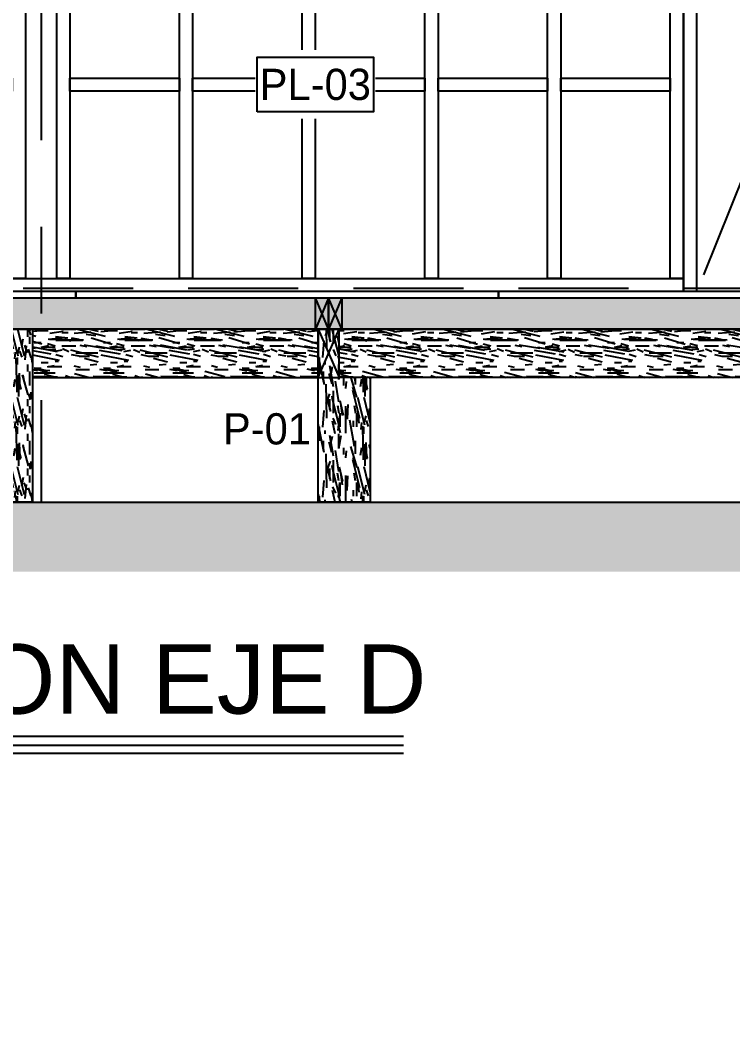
# Model space of a CAD drawing. Header units: millimetres. Extents: x 19438 to 19711, y 4351 to 4752.
# Drawn here: x 19478.492 to 19480.548, y 4515.826 to 4518.756 of the extents above; entities that cross this region are included whole.
import ezdxf
from ezdxf.enums import TextEntityAlignment as Align

# ---------------------------------------------------------------- set-up
doc = ezdxf.new("R2010")
doc.units = ezdxf.units.MM
doc.set_wipeout_variables(frame=1)
doc.linetypes.add('CENTER', pattern=[2, 1.25, -0.25, 0.25, -0.25])
doc.linetypes.add('HIDDEN2', pattern=[4.762499999999999, 3.175, -1.5875])
for name, color, linetype in [('cotas', 1, 'Continuous'), ('cotas @ 500', 1, 'Continuous'), ('EJES', 2, 'CENTER'), ('NIVELES', 2, 'Continuous'), ('PANELES PARED', 2, 'Continuous'), ('PILOTES', 2, 'Continuous'), ('PROYECCION PANEL', 6, 'Continuous'), ('TEXTO', 2, 'Continuous'), ('TEXTO @ 0.5', 2, 'Continuous'), ('TEXTOS TITULOS @ 0.5', 3, 'Continuous'), ('VIGAS DE PISO', 2, 'Continuous')]:
    doc.layers.add(name, color=color, linetype=linetype)
doc.styles.add('century gothic', font='GOTHIC.TTF')
doc.styles.add('COTAS SMC', font='GOTHIC.TTF')
doc.styles.add('NOTAS', font='GOTHIC.TTF')
doc.styles.add('SMCtitulos', font='sanss___.ttf')
doc.dimstyles.new('ANOTATIVE 100 SMCONSTRUCCIONES', dxfattribs={"dimscale": 0, "dimtxt": 0.18, "dimasz": 0.15, "dimexe": 0.18, "dimexo": 0.09, "dimgap": 0.1, "dimtad": 1, "dimzin": 0, "dimdsep": 46, "dimtxsty": 'century gothic', "dimblk1": 'FLECHA1', "dimblk2": 'FLECHA1', "dimsah": 1, "dimcen": 0.18, "dimdle": 0.075, "dimclrd": 1, "dimclre": 1, "dimclrt": 2, "dimaunit": 1, "dimadec": 0, "dimazin": 0, "dimtfac": 0.7499999999999999, "dimtix": 1, "dimtmove": 2, "dimatfit": 3, "dimfxl": 0.09, "dimtvp": 1.5, "dimtfill": 1, "dimtolj": 1, "dimtzin": 0, "dimarcsym": 0})
doc.dimstyles.new('PIES SMCONSTRUCCIONES', dxfattribs={"dimscale": 0, "dimtxt": 0.18, "dimasz": 0.2, "dimexe": 0.18, "dimexo": 0, "dimgap": 0.1, "dimtad": 1, "dimdec": 0, "dimlfac": 39.3700787, "dimzin": 0, "dimdsep": 46, "dimlunit": 4, "dimtxsty": 'COTAS SMC', "dimblk1": 'FLECHA1', "dimblk2": 'FLECHA1', "dimsah": 1, "dimcen": 0.2, "dimdle": 0.075, "dimclrd": 1, "dimclre": 1, "dimclrt": 2, "dimaunit": 1, "dimadec": 0, "dimazin": 0, "dimtfac": 0.75, "dimtdec": 0, "dimtix": 1, "dimtmove": 2, "dimatfit": 3, "dimfxl": 0.09, "dimtvp": 1.5, "dimtfill": 1, "dimtolj": 1, "dimtzin": 0, "dimarcsym": 0})
pattern_1 = [(0, (10.6266600137098, 0.156), (0, 0.2), [0.04000000000000001, -0.16]), (8.9726, (10.6286600137098, 0.048), (1.200000005876015, 0.1999995251177433), [0.0384708, -3.8086058]), (5.710499999999999, (10.6266600137098, 0.06), (1.800000034755268, 0.1999971014400811), [0.0401996, -1.9697752]), (344.5779, (10.6266600137098, 0.12), (2.199999903889306, -0.599997467763363), [0.06016640000000001, -5.9564754]), (353.6599, (10.6306600137098, 0.186), (0.2000000632075727, 4.085989627061748e-07), [0.0362216, -1.7748552]), (345.0686, (10.6366600137098, 0.072), (0.7999999983166444, -0.1999996738791564), [0.0310484, -3.0737864]), (348.6901, (10.5666600137098, 0.188), (0.2000000583016778, 7.413252083865452e-08), [0.0815844, -0.9382194]), (5.710499999999999, (10.6286600137098, 0.03), (1.800000034755268, 0.1999971014400811), [0.0200998, -1.989875]), (0, (10.6266600137098, 0.114), (0, 0.2), [0.02, -0.18]), (0, (10.5866600137098, 0.138), (0, 0.2), [0.06, -0.14]), (11.3099, (10.6266600137098, 0.168), (0.7999999543300329, 0.1999994872092054), [0.020396, -0.9994078000000001]), (2.726300000000001, (10.6066600137098, 0.094), (4.000000058994694, 0.1999992035454403), [0.0420476, -4.162711600000001]), (352.4054, (10.6166600137098, 0.08800000000000001), (1.599999971597214, -0.1999987367102976), [0.0302654, -2.9962834]), (0, (10.6066600137098, 0.012), (0, 0.2), [0.04000000000000001, -0.16]), (358.8309, (10.5866600137098, 0.002), (0.2000000366479377, 1.536034513610618e-07), [0.09802040000000001, -9.70402]), (0, (10.5866600137098, 0.152), (0, 0.2), [0.02, -0.18]), (0, (10.6066600137098, 0.168), (0, 0.2), [0.02, -0.18]), (0, (10.5166600137098, 0.186), (0, 0.2), [0.03, -0.17]), (350.5377, (10.5706600137098, 0.196), (0.2000000154436844, 7.752063945765109e-08), [0.0608276, -1.1557248]), (0, (10.5066600137098, 0.196), (0, 0.2), [0.04000000000000001, -0.16]), (0, (10.4846600137098, 0.016), (0, 0.2), [0.022, -0.178]), (0, (10.5866600137098, 0.026), (0, 0.2), [0.02, -0.18]), (0, (10.4846600137098, 0.032), (0, 0.2), [0.042, -0.158]), (5.4403, (10.5866600137098, 0.044), (1.999999940230268, 0.1999989567139906), [0.04218999999999999, -4.176814399999999]), (0, (10.5886600137098, 0.06), (0, 0.2), [0.03800000000000001, -0.162]), (0, (10.4846600137098, 0.064), (0, 0.2), [0.022, -0.178]), (358.8309, (10.5086600137098, 0.096), (0.2000000366479377, 1.536034513610618e-07), [0.09802040000000001, -9.70402]), (0, (10.5266600137098, 0.114), (0, 0.2), [0.02, -0.18]), (0, (10.5066600137098, 0.12), (0, 0.2), [0.02, -0.18]), (0, (10.5866600137098, 0.12), (0, 0.2), [0.04000000000000001, -0.16]), (0, (10.5466600137098, 0.124), (0, 0.2), [0.02, -0.18]), (0, (10.5066600137098, 0.148), (0, 0.2), [0.04000000000000001, -0.16]), (19.6538, (10.5606600137098, 0.064), (2.200000050424423, 0.7999989149399482), [0.0297322, -2.9434812]), (11.3099, (10.5266600137098, 0.12), (0.7999999543300329, 0.1999994872092054), [0.020396, -0.9994078000000001]), (11.3099, (10.6066600137098, 0.11), (0.7999999543300329, 0.1999994872092054), [0.020396, -0.9994078000000001]), (5.710499999999999, (10.5466600137098, 0.186), (1.800000034755268, 0.1999971014400811), [0.0200998, -1.989875]), (349.6952, (10.4846600137098, 0.2), (1.19999999539557, -0.1999989393302705), [0.0223606, -2.213707]), (348.6901, (10.5066600137098, 0.016), (0.2000000583016778, 7.413252083865452e-08), [0.020396, -0.9994078000000001]), (90, (10.5266600137098, 0.012), (-0.2, 1.224646799147353e-17), [0, -0.2]), (346.6076, (10.4846600137098, 0.124), (3.400000044993809, -0.7999939065965311), [0.04317399999999998, -4.274230799999999]), (11.3099, (10.6066600137098, 0.152), (0.7999999543300329, 0.1999994872092054), [0.020396, -0.9994078000000001]), (10.3048, (10.6066600137098, 0.026), (0.9999999576061548, 0.1999992088681574), [0.0223606, -2.213707]), (348.6901, (10.5466600137098, 0.114), (0.2000000583016778, 7.413252083865452e-08), [0.020396, -0.9994078000000001]), (348.6901, (10.5666600137098, 0.124), (0.2000000583016778, 7.413252083865452e-08), [0.020396, -0.9994078000000001]), (341.5651, (10.4846600137098, 0.104), (0.1999999582471591, 2.336696655391713e-07), [0.02529820000000001, -0.6071572000000001]), (345.9638, (10.5066600137098, 0.172), (0.1999999211458298, 2.48745877401424e-07), [0.0824622, -0.7421588000000001]), (343.3008, (10.5466600137098, 0.186), (1.399999991533441, -0.3999987464096421), [0.06264180000000001, -2.025419]), (0, (10.5466600137098, 0.196), (0, 0.2), [0.024, -0.176]), (345.9638, (10.5266600137098, 0.032), (0.1999999211458298, 2.48745877401424e-07), [0.0824622, -0.7421588000000001]), (345.9638, (10.5066600137098, 0.04600000000000001), (0.1999999211458298, 2.48745877401424e-07), [0.0824622, -0.7421588000000001]), (345.9638, (10.5066600137098, 0.064), (0.1999999211458298, 2.48745877401424e-07), [0.0824622, -0.7421588000000001]), (349.6952, (10.4846600137098, 0.152), (1.19999999539557, -0.1999989393302705), [0.0223606, -2.213707]), (345.9638, (10.5466600137098, 0.148), (0.1999999211458298, 2.48745877401424e-07), [0.041231, -0.78339]), (349.6952, (10.4846600137098, 0.08800000000000001), (1.19999999539557, -0.1999989393302705), [0.0223606, -2.213707]), (357.6141, (10.5886600137098, 0.074), (0.1999999891848493, 2.452822411999623e-07), [0.04804159999999999, -4.756122999999999]), (349.6952, (10.5666600137098, 0.11), (1.19999999539557, -0.1999989393302705), [0.0223606, -2.213707]), (12.5288, (10.5886600137098, 0.106), (0.8000000956949306, 0.1999998607468065), [0.018439, -1.8254698]), (349.5626, (10.4846600137098, 0.07800000000000001), (2.199999936494009, -0.3999970687046518), [0.07727880000000001, -7.650591]), (351.8699, (10.5606600137098, 0.064), (0.1999998921841651, -4.835099234323792e-08), [0.0282842, -1.3859292]), (4.7636, (10.5066600137098, 0.084), (2.199999989954753, 0.1999982899233011), [0.04816639999999999, -2.360152399999999]), (0, (10.5546600137098, 0.08800000000000001), (0, 0.2), [0.062, -0.138]), (344.7449, (10.4846600137098, 0.178), (0.7999999424282382, -0.1999996642887572), [0.0228036, -2.257547199999999]), (350.5377, (10.5266600137098, 0.012), (0.2000000154436844, 7.752063945765109e-08), [0.0608276, -1.1557248]), (340.0169, (10.4846600137098, 0.05400000000000001), (0.599999976080897, -0.199999864879762), [0.0234094, -2.3175304]), (0, (10.6466600137098, 0.172), (0, 0.2), [0.01, -0.19]), (0, (10.6466600137098, 0.084), (0, 0.2), [0.02, -0.18]), (11.3099, (10.6466600137098, 0.012), (0.7999999543300329, 0.1999994872092054), [0.020396, -0.9994078000000001]), (0, (10.6486600137098, 0.032), (0, 0.2), [0.036, -0.164]), (343.3008, (10.6466600137098, 0.138), (1.399999991533441, -0.3999987464096421), [0.0208806, -2.0671802]), (348.0207, (10.6486600137098, 0.096), (3.79999992225112, -0.8002195416063549), [0.0368014, -6.7101288]), (90, (10.6466600137098, 0.012), (-0.2, 1.224646799147353e-17), [0, -0.2]), (0, (10.6666600137098, 0.016), (0, 0.2), [0.018, -0.182]), (0, (10.6666600137098, 0.05400000000000001), (0, 0.2), [0.018, -0.182]), (0, (10.6666600137098, 0.064), (0, 0.2), [0.018, -0.182]), (336.0376, (10.6666600137098, 0.132), (1.40000000548613, -0.5999973303432905), [0.0196978, -1.9500724]), (348.5163, (10.6666600137098, 0.156), (0.9999999967737594, -0.2000310941213914), [0.0183676, -13.043105]), (341.5651, (10.6666600137098, 0.084), (0.1999999582471591, 2.336696655391713e-07), [0.0189736, -0.6134816000000001]), (347.4712, (10.6666600137098, 0.182), (1.000000064081819, -0.1999999206089786), [0.01843899999999999, -1.8254698])]

# ---------------------------------------------------------------- blocks, each defined once
blk = doc.blocks.new('FLECHA1')
at = {"color": 4}
blk.add_line((-0.2461764230280465, -0.2480808452037593), (0.2480808452037602, 0.25), dxfattribs=at)
at = {"color": 1}
blk.add_line((-1, 0), (0.4961616904075186, 0), dxfattribs=at)
blk = doc.blocks.new('*D405')
at = {"layer": 'cotas', "color": 1, "lineweight": -2, "transparency": 16777216}
for p, q in [((19614.32603827352, 4625.844823780141), (19614.32603827352, 4700.844823780141)), ((19570.98360808013, 4550.844823780141), (19524.32603827352, 4550.844823780141)), ((19614.32603827352, 4548.429823780133), (19614.32603827352, 4550.844823780141)), ((19570.53385970888, 4548.429823780133), (19524.32603827352, 4548.429823780133)), ((19614.32603827352, 4473.429823780133), (19614.32603827352, 4398.429823780133))]:
    blk.add_line(p, q, dxfattribs=at)
at = {"layer": 'Defpoints', "color": 0, "transparency": 16777216}
for p in [(19614.32603827352, 4550.844823780141), (19615.98360808013, 4550.844823780141), (19615.53385970888, 4548.429823780133)]:
    blk.add_point(p, dxfattribs=at)
at = {"layer": 'cotas', "color": 1, "lineweight": -2, "transparency": 16777216, "xscale": 75, "yscale": 75, "zscale": 75}
for p, rotation in [((19614.32603827352, 4550.844823780141), 270), ((19614.32603827352, 4548.429823780133), 90)]:
    blk.add_blockref('FLECHA1', p, dxfattribs=dict(at, rotation=rotation))
at = {"layer": 'cotas', "color": 2, "transparency": 16777216, "insert": (19517.33759503763, 4549.637323780141), "char_height": 90, "attachment_point": 5, "rotation": 90, "style": 'century gothic', "bg_fill": 3, "box_fill_scale": 1.1, "bg_fill_color": 256, "bg_fill_true_color": 13158600, "bg_fill_transparency": 0}
blk.add_mtext('\\A1;2.42', dxfattribs=at)
blk = doc.blocks.new('*D460')
at = {"layer": 'cotas', "color": 1, "lineweight": -2, "transparency": 16777216}
for p, q in [((19620.01280604143, 4651.753346359425), (19620.01280604143, 4751.753346359425)), ((19620.41684630451, 4551.753346359425), (19530.01280604143, 4551.753346359425)), ((19620.01280604143, 4550.533346359425), (19620.01280604143, 4551.753346359425)), ((19620.41684630451, 4550.533346359425), (19530.01280604143, 4550.533346359425)), ((19620.01280604143, 4450.533346359425), (19620.01280604143, 4350.533346359425))]:
    blk.add_line(p, q, dxfattribs=at)
at = {"layer": 'Defpoints', "color": 0, "transparency": 16777216}
for p in [(19620.01280604143, 4551.753346359425), (19620.41684630451, 4551.753346359425), (19620.41684630451, 4550.533346359425)]:
    blk.add_point(p, dxfattribs=at)
at = {"layer": 'cotas', "color": 1, "lineweight": -2, "transparency": 16777216, "xscale": 100, "yscale": 100, "zscale": 100}
for p, rotation in [((19620.01280604143, 4551.753346359425), 270), ((19620.01280604143, 4550.533346359425), 90)]:
    blk.add_blockref('FLECHA1', p, dxfattribs=dict(at, rotation=rotation))
at = {"layer": 'cotas', "color": 2, "transparency": 16777216, "insert": (19523.88092296869, 4551.143346359429), "char_height": 90, "attachment_point": 5, "rotation": 90, "style": 'COTAS SMC', "bg_fill": 3, "box_fill_scale": 1.1, "bg_fill_color": 256, "bg_fill_true_color": 13158600, "bg_fill_transparency": 0}
blk.add_mtext("\\A1;4'", dxfattribs=at)
blk = doc.blocks.new('P01')
h = blk.add_hatch()
h.set_pattern_fill('MADERA_03', color=250, scale=0.2, angle=90, pattern_type=2)
h.set_pattern_definition([(90, (-0.156, 0.142), (-0.2, 1.224646799147353e-17), [0.04000000000000001, -0.16]), (98.9726, (-0.04799999999999999, 0.144), (-0.1999995251177432, 1.200000005876015), [0.0384708, -3.8086058]), (95.7105, (-0.05999999999999999, 0.142), (-0.199997101440081, 1.800000034755268), [0.0401996, -1.9697752]), (74.5779, (-0.12, 0.142), (0.5999974677633632, 2.199999903889306), [0.06016640000000001, -5.9564754]), (83.6599, (-0.186, 0.146), (-4.085989626939283e-07, 0.2000000632075727), [0.0362216, -1.7748552]), (75.06859999999999, (-0.07199999999999998, 0.152), (0.1999996738791565, 0.7999999983166444), [0.0310484, -3.0737864]), (78.6901, (-0.188, 0.08200000000000002), (-7.413252082640805e-08, 0.2000000583016778), [0.0815844, -0.9382194]), (95.7105, (-0.02999999999999999, 0.144), (-0.199997101440081, 1.800000034755268), [0.0200998, -1.989875]), (90, (-0.114, 0.142), (-0.2, 1.224646799147353e-17), [0.02, -0.18]), (90, (-0.138, 0.102), (-0.2, 1.224646799147353e-17), [0.06, -0.14]), (101.3099, (-0.168, 0.142), (-0.1999994872092053, 0.7999999543300329), [0.020396, -0.9994078000000001]), (92.72629999999998, (-0.09399999999999999, 0.122), (-0.19999920354544, 4.000000058994694), [0.0420476, -4.162711600000001]), (82.4054, (-0.088, 0.132), (0.1999987367102977, 1.599999971597214), [0.0302654, -2.9962834]), (90, (-0.01199999999999999, 0.122), (-0.2, 1.224646799147353e-17), [0.04000000000000001, -0.16]), (88.8309, (-0.001999999999999994, 0.102), (-1.536034513488153e-07, 0.2000000366479377), [0.09802040000000001, -9.70402]), (90, (-0.152, 0.102), (-0.2, 1.224646799147353e-17), [0.02, -0.18]), (90, (-0.168, 0.122), (-0.2, 1.224646799147353e-17), [0.02, -0.18]), (90, (-0.186, 0.03200000000000001), (-0.2, 1.224646799147353e-17), [0.03, -0.17]), (80.5377, (-0.196, 0.08600000000000002), (-7.752063944540462e-08, 0.2000000154436844), [0.06082760000000001, -1.1557248]), (90, (-0.196, 0.02200000000000001), (-0.2, 1.224646799147353e-17), [0.04000000000000001, -0.16]), (90, (-0.016, 9.797174393178825e-19), (-0.2, 1.224646799147353e-17), [0.022, -0.178]), (90, (-0.026, 0.102), (-0.2, 1.224646799147353e-17), [0.02, -0.18]), (90, (-0.032, 1.959434878635765e-18), (-0.2, 1.224646799147353e-17), [0.042, -0.158]), (95.44029999999997, (-0.044, 0.102), (-0.1999989567139905, 1.999999940230268), [0.04219000000000001, -4.1768144]), (90, (-0.05999999999999999, 0.104), (-0.2, 1.224646799147353e-17), [0.03800000000000001, -0.162]), (90, (-0.064, 3.91886975727153e-18), (-0.2, 1.224646799147353e-17), [0.022, -0.178]), (88.8309, (-0.096, 0.02400000000000001), (-1.536034513488153e-07, 0.2000000366479377), [0.09802040000000001, -9.70402]), (90, (-0.114, 0.04200000000000001), (-0.2, 1.224646799147353e-17), [0.02, -0.18]), (90, (-0.12, 0.02200000000000001), (-0.2, 1.224646799147353e-17), [0.02, -0.18]), (90, (-0.12, 0.102), (-0.2, 1.224646799147353e-17), [0.04000000000000001, -0.16]), (90, (-0.124, 0.06200000000000001), (-0.2, 1.224646799147353e-17), [0.02, -0.18]), (90, (-0.148, 0.02200000000000001), (-0.2, 1.224646799147353e-17), [0.04000000000000001, -0.16]), (109.6538, (-0.064, 0.07600000000000001), (-0.7999989149399481, 2.200000050424423), [0.0297322, -2.9434812]), (101.3099, (-0.12, 0.04200000000000001), (-0.1999994872092053, 0.7999999543300329), [0.020396, -0.9994078000000001]), (101.3099, (-0.11, 0.122), (-0.1999994872092053, 0.7999999543300329), [0.020396, -0.9994078000000001]), (95.7105, (-0.186, 0.06200000000000001), (-0.199997101440081, 1.800000034755268), [0.0200998, -1.989875]), (79.6952, (-0.2, 1.224646799147353e-17), (0.1999989393302706, 1.19999999539557), [0.0223606, -2.213707]), (78.6901, (-0.016, 0.022), (-7.413252082640805e-08, 0.2000000583016778), [0.020396, -0.9994078000000001]), (180, (-0.012, 0.042), (-2.449293598294707e-17, -0.2), [0, -0.2]), (76.60759999999999, (-0.124, 7.59281015471359e-18), (0.7999939065965314, 3.400000044993809), [0.043174, -4.274230800000001]), (101.3099, (-0.152, 0.122), (-0.1999994872092053, 0.7999999543300329), [0.020396, -0.9994078000000001]), (100.3048, (-0.026, 0.122), (-0.1999992088681573, 0.9999999576061548), [0.0223606, -2.213707]), (78.6901, (-0.114, 0.06200000000000001), (-7.413252082640805e-08, 0.2000000583016778), [0.020396, -0.9994078000000001]), (78.6901, (-0.124, 0.08200000000000002), (-7.413252082640805e-08, 0.2000000583016778), [0.020396, -0.9994078000000001]), (71.5651, (-0.104, 6.368163355566237e-18), (-2.336696655269248e-07, 0.1999999582471591), [0.0252982, -0.6071572]), (75.96379999999999, (-0.172, 0.02200000000000001), (-2.487458773891775e-07, 0.1999999211458298), [0.0824622, -0.7421588000000001]), (73.3008, (-0.186, 0.06200000000000001), (0.3999987464096422, 1.399999991533441), [0.06264180000000001, -2.025419]), (90, (-0.196, 0.06200000000000001), (-0.2, 1.224646799147353e-17), [0.024, -0.176]), (75.96379999999999, (-0.032, 0.042), (-2.487458773891775e-07, 0.1999999211458298), [0.0824622, -0.7421588000000001]), (75.96379999999999, (-0.04600000000000001, 0.02200000000000001), (-2.487458773891775e-07, 0.1999999211458298), [0.0824622, -0.7421588000000001]), (75.96379999999999, (-0.064, 0.02200000000000001), (-2.487458773891775e-07, 0.1999999211458298), [0.0824622, -0.7421588000000001]), (79.6952, (-0.152, 9.307315673519885e-18), (0.1999989393302706, 1.19999999539557), [0.0223606, -2.213707]), (75.96379999999999, (-0.148, 0.06200000000000001), (-2.487458773891775e-07, 0.1999999211458298), [0.041231, -0.78339]), (79.6952, (-0.08800000000000001, 5.388445916248355e-18), (0.1999989393302706, 1.19999999539557), [0.0223606, -2.213707]), (87.6141, (-0.074, 0.104), (-2.452822411877158e-07, 0.1999999891848493), [0.0480416, -4.756123]), (79.6952, (-0.11, 0.082), (0.1999989393302706, 1.19999999539557), [0.0223606, -2.213707]), (102.5288, (-0.106, 0.104), (-0.1999998607468065, 0.8000000956949306), [0.018439, -1.8254698]), (79.5626, (-0.07800000000000001, 4.776122516674678e-18), (0.3999970687046519, 2.199999936494009), [0.07727880000000001, -7.650591]), (81.86989999999999, (-0.064, 0.07600000000000001), (4.835099235548439e-08, 0.1999998921841651), [0.0282842, -1.3859292]), (94.76359999999998, (-0.084, 0.02200000000000001), (-0.1999982899233009, 2.199999989954753), [0.04816640000000001, -2.3601524]), (90, (-0.08800000000000001, 0.06999999999999999), (-0.2, 1.224646799147353e-17), [0.062, -0.138]), (74.7449, (-0.178, 1.089935651241144e-17), (0.1999996642887572, 0.7999999424282382), [0.0228036, -2.2575472]), (80.5377, (-0.012, 0.042), (-7.752063944540462e-08, 0.2000000154436844), [0.06082760000000001, -1.1557248]), (70.0169, (-0.05400000000000001, 3.306546357697854e-18), (0.199999864879762, 0.599999976080897), [0.0234094, -2.3175304]), (90, (-0.172, 0.162), (-0.2, 1.224646799147353e-17), [0.01, -0.19]), (90, (-0.08399999999999999, 0.162), (-0.2, 1.224646799147353e-17), [0.02, -0.18]), (101.3099, (-0.01199999999999999, 0.162), (-0.1999994872092053, 0.7999999543300329), [0.020396, -0.9994078000000001]), (90, (-0.03199999999999999, 0.164), (-0.2, 1.224646799147353e-17), [0.036, -0.164]), (73.3008, (-0.138, 0.162), (0.3999987464096422, 1.399999991533441), [0.0208806, -2.0671802]), (78.0207, (-0.09599999999999999, 0.164), (0.8002195416063551, 3.79999992225112), [0.0368014, -6.7101288]), (180, (-0.01199999999999999, 0.162), (-2.449293598294707e-17, -0.2), [0, -0.2]), (90, (-0.01599999999999999, 0.182), (-0.2, 1.224646799147353e-17), [0.018, -0.182]), (90, (-0.05399999999999999, 0.182), (-0.2, 1.224646799147353e-17), [0.018, -0.182]), (90, (-0.06399999999999999, 0.182), (-0.2, 1.224646799147353e-17), [0.018, -0.182]), (66.03760000000001, (-0.132, 0.182), (0.5999973303432906, 1.40000000548613), [0.0196978, -1.9500724]), (78.5163, (-0.156, 0.182), (0.2000310941213914, 0.9999999967737594), [0.0183676, -13.043105]), (71.5651, (-0.08399999999999999, 0.182), (-2.336696655269248e-07, 0.1999999582471591), [0.0189736, -0.6134816]), (77.47120000000001, (-0.182, 0.182), (0.1999999206089787, 1.000000064081819), [0.018439, -1.8254698])])
h.paths.add_polyline_path([(19444.00301116678, 4504.126282387035), (19444.15301116678, 4504.126282387035), (19444.15301116678, 4504.626282387035), (19444.00301116678, 4504.626282387035)])
blk.add_lwpolyline([(19444.00301116678, 4504.126282387035), (19444.15301116678, 4504.126282387035), (19444.15301116678, 4504.626282387035), (19444.00301116678, 4504.626282387035)], close=True)
blk = doc.blocks.new('*U13')
at = {"color": 2}
blk.add_line((5.143050385925108e-05, 0.05199075231136163), (4.761135562786087, 0.05199075231136163), dxfattribs=at)
at = {"color": 250}
blk.add_line((5.143050385925108e-05, -8.048482264655377e-06), (4.761135562786087, -8.048482264655377e-06), dxfattribs=at)
at = {"color": 7}
blk.add_line((5.143050385925108e-05, -0.0469397829081899), (4.761135562786087, -0.0469397829081899), dxfattribs=at)
at = {"color": 0, "linetype": 'ByBlock', "lineweight": -2, "style": 'NOTAS'}
for tag, p in [('1TITLE', (0.02698764862498138, 1.014167316457588)), ('2TITLE', (-0.04307518448852932, 0.1812085645030166))]:
    blk.add_attdef(tag, p, '', height=0.2999999999997272, dxfattribs=at)
blk.add_attdef('SCALE', text='', height=0.1799999999998363, dxfattribs=at).set_placement((-0.04307518448852932, -0.1475108890086503), align=Align.TOP_LEFT)
blk = doc.blocks.new('PP17')
at = {"layer": 'PANELES PARED', "color": 8, "linetype": 'HIDDEN2', "ltscale": 0.1}
for p, q in [((19433.32076663518, 4512.879250369203), (19432.47076663518, 4513.093250369207)), ((19433.32076663518, 4513.093250369207), (19432.47076663518, 4512.879250369205)), ((19432.47076663518, 4512.841250369204), (19433.32076663518, 4510.731250369206)), ((19432.47076663518, 4510.731250369206), (19433.32076663518, 4512.841250369202))]:
    blk.add_line(p, q, dxfattribs=at)
at = {"layer": 'PANELES PARED'}
for points in [[(19432.43276663518, 4513.13125036921), (19432.43276663518, 4513.093250369209), (19433.35876663518, 4513.093250369207), (19433.35876663518, 4513.131250369208)], [(19432.47076663518, 4513.093250369207), (19432.43276663518, 4513.093250369207), (19432.43276663517, 4510.731250369206), (19432.47076663518, 4510.731250369206)], [(19433.35876663518, 4513.093250369207), (19433.32076663518, 4513.093250369207), (19433.32076663518, 4510.731250369206), (19433.35876663518, 4510.731250369206)], [(19432.47076663518, 4512.879250369205), (19432.47076663518, 4512.841250369204), (19433.32076663518, 4512.841250369202), (19433.32076663518, 4512.879250369203)]]:
    blk.add_lwpolyline(points, close=True, dxfattribs=at)
blk = doc.blocks.new('PP3')
at = {"layer": 'PANELES PARED'}
for points in [[(19433.35876663518, 4513.131250369208), (19433.35876663518, 4513.093250369207), (19436.24276663511, 4513.093250369207), (19436.24276663511, 4513.131250369208)], [(19433.39676663518, 4513.093250369207), (19433.35876663518, 4513.093250369207), (19433.35876663518, 4510.769250369207), (19433.39676663518, 4510.769250369207)], [(19433.7509001561, 4513.093250369207), (19433.7129001561, 4513.093250369207), (19433.7129001561, 4510.769250369207), (19433.7509001561, 4510.769250369207)], [(19434.10512015611, 4513.093250369207), (19434.06712015611, 4513.093250369207), (19434.06712015611, 4510.769250369207), (19434.10512015611, 4510.769250369207)], [(19434.45934015611, 4513.093250369207), (19434.42134015611, 4513.093250369207), (19434.42134015611, 4510.769250369207), (19434.45934015611, 4510.769250369207)], [(19434.8135601561, 4513.093250369207), (19434.7755601561, 4513.093250369207), (19434.7755601561, 4510.769250369207), (19434.8135601561, 4510.769250369207)], [(19435.1677801561, 4513.093250369207), (19435.1297801561, 4513.093250369207), (19435.1297801561, 4510.769250369207), (19435.1677801561, 4510.769250369207)], [(19435.1677801561, 4513.093250369207), (19435.2577801561, 4513.093250369207), (19435.2577801561, 4510.769250369207), (19435.1677801561, 4510.769250369207)], [(19435.2957801561, 4513.093250369207), (19435.2577801561, 4513.093250369207), (19435.2577801561, 4510.769250369207), (19435.2957801561, 4510.769250369207)], [(19435.61143330178, 4513.093250369207), (19435.57343330178, 4513.093250369207), (19435.57343330178, 4510.769250369207), (19435.61143330178, 4510.769250369207)], [(19435.92709996844, 4513.093250369207), (19435.88909996844, 4513.093250369207), (19435.88909996844, 4510.769250369207), (19435.92709996844, 4510.769250369207)], [(19436.24276663511, 4513.093250369207), (19436.20476663511, 4513.093250369207), (19436.20476663511, 4510.769250369207), (19436.24276663511, 4510.769250369207)], [(19433.39668015611, 4512.528550369206), (19433.39668015611, 4512.490550369205), (19433.7129001561, 4512.490550369205), (19433.7129001561, 4512.528550369206)], [(19433.75090015611, 4512.528550369206), (19433.75090015611, 4512.490550369205), (19434.06712015611, 4512.490550369205), (19434.06712015611, 4512.528550369206)], [(19434.10512015611, 4512.528550369206), (19434.10512015611, 4512.490550369205), (19434.42134015611, 4512.490550369205), (19434.42134015611, 4512.528550369206)], [(19434.4593401561, 4512.528550369206), (19434.4593401561, 4512.490550369205), (19434.7755601561, 4512.490550369205), (19434.7755601561, 4512.528550369206)], [(19434.8135601561, 4512.528550369206), (19434.8135601561, 4512.490550369205), (19435.1297801561, 4512.490550369205), (19435.1297801561, 4512.528550369206)], [(19435.29576663511, 4512.528550369206), (19435.29576663511, 4512.490550369205), (19435.57343330178, 4512.490550369205), (19435.57343330178, 4512.528550369206)], [(19435.61143330178, 4512.528550369206), (19435.61143330178, 4512.490550369205), (19435.88909996844, 4512.490550369205), (19435.88909996844, 4512.528550369206)], [(19435.92709996844, 4512.528550369206), (19435.92709996844, 4512.490550369205), (19436.20476663511, 4512.490550369205), (19436.20476663511, 4512.528550369206)], [(19433.39668015611, 4511.925850369206), (19433.39668015611, 4511.887850369206), (19433.7129001561, 4511.887850369206), (19433.7129001561, 4511.925850369206)], [(19433.75090015611, 4511.925850369206), (19433.75090015611, 4511.887850369206), (19434.06712015611, 4511.887850369206), (19434.06712015611, 4511.925850369206)], [(19434.10512015611, 4511.925850369206), (19434.10512015611, 4511.887850369206), (19434.42134015611, 4511.887850369206), (19434.42134015611, 4511.925850369206)], [(19434.4593401561, 4511.925850369206), (19434.4593401561, 4511.887850369206), (19434.7755601561, 4511.887850369206), (19434.7755601561, 4511.925850369206)], [(19434.8135601561, 4511.925850369206), (19434.8135601561, 4511.887850369206), (19435.1297801561, 4511.887850369206), (19435.1297801561, 4511.925850369206)], [(19435.29576663511, 4511.925850369206), (19435.29576663511, 4511.887850369206), (19435.57343330178, 4511.887850369206), (19435.57343330178, 4511.925850369206)], [(19435.61143330178, 4511.925850369206), (19435.61143330178, 4511.887850369206), (19435.88909996844, 4511.887850369206), (19435.88909996844, 4511.925850369206)], [(19435.92709996844, 4511.925850369206), (19435.92709996844, 4511.887850369206), (19436.20476663511, 4511.887850369206), (19436.20476663511, 4511.925850369206)], [(19433.39668015611, 4511.347550369207), (19433.39668015611, 4511.309550369207), (19433.7129001561, 4511.309550369207), (19433.7129001561, 4511.347550369207)], [(19433.75090015611, 4511.347550369207), (19433.75090015611, 4511.309550369207), (19434.06712015611, 4511.309550369207), (19434.06712015611, 4511.347550369207)], [(19434.10512015611, 4511.347550369207), (19434.10512015611, 4511.309550369207), (19434.42134015611, 4511.309550369207), (19434.42134015611, 4511.347550369207)], [(19434.4593401561, 4511.347550369207), (19434.4593401561, 4511.309550369207), (19434.7755601561, 4511.309550369207), (19434.7755601561, 4511.347550369207)], [(19434.8135601561, 4511.347550369207), (19434.8135601561, 4511.309550369207), (19435.1297801561, 4511.309550369207), (19435.1297801561, 4511.347550369207)], [(19435.29576663511, 4511.347550369207), (19435.29576663511, 4511.309550369207), (19435.57343330178, 4511.309550369207), (19435.57343330178, 4511.347550369207)], [(19435.61143330178, 4511.347550369207), (19435.61143330178, 4511.309550369207), (19435.88909996844, 4511.309550369207), (19435.88909996844, 4511.347550369207)], [(19435.92709996844, 4511.347550369207), (19435.92709996844, 4511.309550369207), (19436.20476663511, 4511.309550369207), (19436.20476663511, 4511.347550369207)], [(19433.35876663518, 4510.769250369207), (19433.35876663518, 4510.731250369206), (19436.24276663511, 4510.731250369206), (19436.24276663511, 4510.769250369207)]]:
    blk.add_lwpolyline(points, close=True, dxfattribs=at)
blk = doc.blocks.new('*U570')
at = {"layer": 'cotas @ 500'}
dim = blk.add_linear_dim(base=(19614.32603827352, 4550.844823780141), p1=(19615.53385970888, 4548.429823780133), p2=(19615.98360808013, 4550.844823780141), angle=90, dimstyle='ANOTATIVE 100 SMCONSTRUCCIONES', override={"dimscale": 500, "dimtix": 1, "dimtofl": 1, "dimtmove": 1, "dimatfit": 1}, dxfattribs=at)
dim.commit()
dim.dimension.update_dxf_attribs({"geometry": '*D405', "text_midpoint": (19517.33759503763, 4549.637323780141)})
blk = doc.blocks.new('*U572')
at = {"layer": 'cotas @ 500'}
dim = blk.add_linear_dim(base=(19620.01280604143, 4551.753346359425), p1=(19620.41684630451, 4550.533346359425), p2=(19620.41684630451, 4551.753346359425), angle=90, dimstyle='PIES SMCONSTRUCCIONES', override={"dimscale": 500, "dimtix": 1, "dimtofl": 1, "dimtmove": 2, "dimatfit": 3}, dxfattribs=at)
dim.commit()
dim.dimension.update_dxf_attribs({"geometry": '*D460', "text_midpoint": (19523.88092296869, 4551.143346359429)})

msp = doc.modelspace()

# ---------------------------------------------------------------- block references
at = {"layer": 'cotas'}
msp.add_blockref('*U570', (0, 0), dxfattribs=at)

# ---------------------------------------------------------------- next in the draw order: block references
msp.add_blockref('*U572', (0, 0), dxfattribs=at)

# ---------------------------------------------------------------- next in the draw order: hatches: boundary and pattern name
h = msp.add_hatch()
h.set_pattern_fill('MADERA_03', color=250, scale=0.2, pattern_type=2)
h.set_pattern_definition(pattern_1)
h.paths.add_polyline_path([(19477.43196093232, 4517.954989295685), (19479.38196093232, 4517.954989295685), (19479.38196093232, 4517.864989295687), (19477.43196093232, 4517.864989295687)])
h = msp.add_hatch()
h.set_pattern_fill('EARTH', color=8, scale=0.01, angle=45)
h.set_pattern_definition([(45, (33.39894976553842, 13.23870690865078), (6.938893903907228e-18, 0.08980256121069152), [0.0635, -0.0635]), (45, (33.38211178531142, 13.25554488887779), (6.938893903907228e-18, 0.08980256121069152), [0.0635, -0.0635]), (45, (33.36527380508441, 13.27238286910479), (6.938893903907228e-18, 0.08980256121069152), [0.0635, -0.0635]), (135, (33.36527380508441, 13.28360818925613), (-0.08980256121069152, 6.938893903907228e-18), [0.0635, -0.0635]), (135, (33.38211178531142, 13.30044616948313), (-0.08980256121069152, 6.938893903907228e-18), [0.0635, -0.0635]), (135, (33.39894976553842, 13.31728414971014), (-0.08980256121069152, 6.938893903907228e-18), [0.0635, -0.0635])])
h.paths.add_polyline_path([(19484.11536094129, 4517.164989295687), (19484.11536094129, 4517.364989295686), (19477.17696093232, 4517.364989295686), (19477.17696093232, 4517.164989295687)])

# ---------------------------------------------------------------- next in the draw order: linework, layer by layer
at = {"color": 5}
msp.add_line((19477.17696093232, 4517.364989295686), (19484.11536094129, 4517.364989295686), dxfattribs=at)
at = {"color": 1}
for points in [[(19477.43196093232, 4517.972989295685), (19477.43196093232, 4517.954989295685), (19478.65196093232, 4517.954989295685), (19478.65196093232, 4517.972989295685)], [(19478.65196093232, 4517.972989295685), (19478.65196093232, 4517.954989295685), (19479.87196093232, 4517.954989295685), (19479.87196093232, 4517.972989295685)], [(19479.87196093232, 4517.972989295685), (19479.87196093232, 4517.954989295685), (19481.09196093231, 4517.954989295685), (19481.09196093231, 4517.972989295685)]]:
    msp.add_lwpolyline(points, close=True, dxfattribs=at)
at = {"layer": 'EJES', "color": 1}
msp.add_line((19478.5519474114, 4521.660155431114), (19478.5519474114, 4517.364989295686), dxfattribs=at)
at = {"layer": 'NIVELES', "color": 1, "linetype": 'HIDDEN2', "ltscale": 0.1}
for p, q in [((19477.07191086112, 4517.982989295685), (19485.22041101251, 4517.982989295685)), ((19477.07191086112, 4517.364989295685), (19485.22041101251, 4517.364989295685))]:
    msp.add_line(p, q, dxfattribs=at)
at = {"layer": 'PROYECCION PANEL', "linetype": 'HIDDEN2', "ltscale": 0.1}
msp.add_lwpolyline([(19477.52196093234, 4520.372989295695), (19480.40596093224, 4520.372989295695), (19480.40596093224, 4517.972989295685), (19477.52196093234, 4517.972989295685)], close=True, dxfattribs=at)
at = {"layer": 'VIGAS DE PISO'}
for p, q in [((19479.38196093232, 4517.954989295687), (19479.34396093232, 4517.864989295687)), ((19479.38196093232, 4517.864989295687), (19479.34396093232, 4517.954989295687))]:
    msp.add_line(p, q, dxfattribs=at)
for points in [[(19477.43196093232, 4517.954989295685), (19479.38196093232, 4517.954989295685), (19479.38196093232, 4517.864989295687), (19477.43196093232, 4517.864989295687)], [(19479.38196093232, 4517.954989295687), (19479.38196093232, 4517.864989295687), (19479.34396093232, 4517.864989295687), (19479.34396093232, 4517.954989295687)]]:
    msp.add_lwpolyline(points, close=True, dxfattribs=at)

# ---------------------------------------------------------------- next in the draw order: block references
at = {"xscale": -1}
for name in ['PP3', 'PP17']:
    msp.add_blockref(name, (38913.76472756742, 7.241738926481958), dxfattribs=at)
at = {"layer": 'PILOTES', "xscale": -1}
for p in [(38922.52997209909, 13.23870690865078), (38923.50497209909, 13.23870690865078)]:
    msp.add_blockref('P01', p, dxfattribs=at)
at = {"layer": 'TEXTOS TITULOS @ 0.5'}
ref = msp.add_blockref('*U13', (19477.21728007347, 4516.664458784534), dxfattribs=dict(at, xscale=0.5, yscale=0.5, zscale=0.5))
ref.add_attrib('2TITLE', 'ELEVACION EJE D', (19477.1957424813, 4516.755063066795), dxfattribs={"layer": '0', "color": 0, "linetype": 'ByBlock', "lineweight": -2, "height": 0.2, "style": 'SMCtitulos'})
ref.add_attrib('SCALE', 'ESCALA 1:50', dxfattribs={"layer": '0', "color": 0, "linetype": 'ByBlock', "lineweight": -2, "height": 0.1, "style": 'NOTAS'}).set_placement((19477.1957424813, 4516.590703340026), align=Align.TOP_LEFT)

# ---------------------------------------------------------------- next in the draw order: texts
at = {"layer": 'TEXTO @ 0.5', "color": 2, "insert": (19479.07675391477, 4517.622003449732), "char_height": 0.09, "width": 0.2385342624065261, "attachment_point": 1, "style": 'century gothic'}
msp.add_mtext('P-01 ', dxfattribs=at)

# ---------------------------------------------------------------- next in the draw order: texts
at = {"layer": 'TEXTO @ 0.5', "color": 2, "insert": (19479.34338741132, 4518.570289295685), "char_height": 0.09, "width": 0.2385342624065261, "attachment_point": 5, "style": 'century gothic', "bg_fill": 3, "box_fill_scale": 1.6, "bg_fill_color": 256, "bg_fill_transparency": 0}
msp.add_mtext('PL-03 ', dxfattribs=at)

# ---------------------------------------------------------------- next in the draw order: wipeouts: each hides what was drawn before it
msp.add_wipeout([(19481.27196093231, 4517.864989295686), (19481.27196093231, 4517.724989295686), (19479.41196093231, 4517.724989295686), (19479.41196093231, 4517.8649892956855)]).dxf.layer = 'VIGAS DE PISO'

# ---------------------------------------------------------------- next in the draw order: hatches: boundary and pattern name
h = msp.add_hatch()
h.set_pattern_fill('MADERA_03', color=250, scale=0.2, pattern_type=2)
h.set_pattern_definition(pattern_1)
h.paths.add_polyline_path([(19479.38196093232, 4517.954989295687), (19481.42196093232, 4517.954989295687), (19481.42196093232, 4517.864989295686), (19479.38196093232, 4517.864989295686)])
h = msp.add_hatch()
h.set_pattern_fill('MADERA_03', color=250, scale=0.2, pattern_type=2)
h.set_pattern_definition(pattern_1)
h.paths.add_polyline_path([(19481.27196093231, 4517.864989295686), (19481.27196093231, 4517.724989295686), (19479.41196093231, 4517.724989295686), (19479.41196093231, 4517.864989295686)])

# ---------------------------------------------------------------- next in the draw order: linework, layer by layer
at = {"layer": 'TEXTO', "color": 2}
msp.add_lwpolyline([(19479.1753578396, 4518.491525529539), (19479.1753578396, 4518.64905306183), (19479.51141698304, 4518.64905306183), (19479.51141698304, 4518.491525529539)], close=True, dxfattribs=at)
at = {"layer": 'VIGAS DE PISO'}
for p, q in [((19479.41996093232, 4517.954989295687), (19479.38196093232, 4517.864989295687)), ((19479.41996093232, 4517.864989295687), (19479.38196093232, 4517.954989295687)), ((19479.35196093232, 4517.864989295686), (19479.41196093231, 4517.724989295686)), ((19479.35196093232, 4517.724989295686), (19479.41196093231, 4517.864989295686))]:
    msp.add_line(p, q, dxfattribs=at)
for points in [[(19479.41996093232, 4517.954989295687), (19479.41996093232, 4517.864989295687), (19479.38196093232, 4517.864989295687), (19479.38196093232, 4517.954989295687)], [(19479.38196093232, 4517.954989295687), (19481.42196093232, 4517.954989295687), (19481.42196093232, 4517.864989295686), (19479.38196093232, 4517.864989295686)], [(19479.35196093232, 4517.724989295686), (19479.41196093231, 4517.724989295686), (19479.41196093231, 4517.864989295686), (19479.35196093232, 4517.864989295686)], [(19481.27196093231, 4517.864989295686), (19481.27196093231, 4517.724989295686), (19479.41196093231, 4517.724989295686), (19479.41196093231, 4517.864989295686)]]:
    msp.add_lwpolyline(points, close=True, dxfattribs=at)

# ---------------------------------------------------------------- next in the draw order: wipeouts: each hides what was drawn before it
msp.add_wipeout([(19478.52696093231, 4517.864989295686), (19478.52696093231, 4517.724989295687), (19479.35196093232, 4517.724989295687), (19479.351960932323, 4517.864989295686)]).dxf.layer = 'VIGAS DE PISO'

# ---------------------------------------------------------------- next in the draw order: hatches: boundary and pattern name
h = msp.add_hatch()
h.set_pattern_fill('MADERA_03', color=250, scale=0.2, pattern_type=2)
h.set_pattern_definition([(0, (11.57166001370223, 0.156), (0, 0.2), [0.04000000000000001, -0.16]), (8.9726, (11.57366001370223, 0.048), (1.200000005876015, 0.1999995251177433), [0.0384708, -3.8086058]), (5.710499999999999, (11.57166001370223, 0.06), (1.800000034755268, 0.1999971014400811), [0.0401996, -1.9697752]), (344.5779, (11.57166001370223, 0.12), (2.199999903889306, -0.599997467763363), [0.06016640000000001, -5.9564754]), (353.6599, (11.57566001370223, 0.186), (0.2000000632075727, 4.085989627061748e-07), [0.0362216, -1.7748552]), (345.0686, (11.58166001370223, 0.072), (0.7999999983166444, -0.1999996738791564), [0.0310484, -3.0737864]), (348.6901, (11.51166001370223, 0.188), (0.2000000583016778, 7.413252083865452e-08), [0.0815844, -0.9382194]), (5.710499999999999, (11.57366001370223, 0.03), (1.800000034755268, 0.1999971014400811), [0.0200998, -1.989875]), (0, (11.57166001370223, 0.114), (0, 0.2), [0.02, -0.18]), (0, (11.53166001370223, 0.138), (0, 0.2), [0.06, -0.14]), (11.3099, (11.57166001370223, 0.168), (0.7999999543300329, 0.1999994872092054), [0.020396, -0.9994078000000001]), (2.726300000000001, (11.55166001370223, 0.094), (4.000000058994694, 0.1999992035454403), [0.0420476, -4.162711600000001]), (352.4054, (11.56166001370223, 0.08800000000000001), (1.599999971597214, -0.1999987367102976), [0.0302654, -2.9962834]), (0, (11.55166001370223, 0.012), (0, 0.2), [0.04000000000000001, -0.16]), (358.8309, (11.53166001370223, 0.002), (0.2000000366479377, 1.536034513610618e-07), [0.09802040000000001, -9.70402]), (0, (11.53166001370223, 0.152), (0, 0.2), [0.02, -0.18]), (0, (11.55166001370223, 0.168), (0, 0.2), [0.02, -0.18]), (0, (11.46166001370223, 0.186), (0, 0.2), [0.03, -0.17]), (350.5377, (11.51566001370223, 0.196), (0.2000000154436844, 7.752063945765109e-08), [0.06082759999999999, -1.155724799999999]), (0, (11.45166001370223, 0.196), (0, 0.2), [0.04000000000000001, -0.16]), (0, (11.42966001370223, 0.016), (0, 0.2), [0.022, -0.178]), (0, (11.53166001370223, 0.026), (0, 0.2), [0.02, -0.18]), (0, (11.42966001370223, 0.032), (0, 0.2), [0.042, -0.158]), (5.4403, (11.53166001370223, 0.044), (1.999999940230268, 0.1999989567139906), [0.04218999999999998, -4.176814399999998]), (0, (11.53366001370223, 0.06), (0, 0.2), [0.03800000000000001, -0.162]), (0, (11.42966001370223, 0.064), (0, 0.2), [0.022, -0.178]), (358.8309, (11.45366001370223, 0.096), (0.2000000366479377, 1.536034513610618e-07), [0.09802040000000001, -9.70402]), (0, (11.47166001370223, 0.114), (0, 0.2), [0.02, -0.18]), (0, (11.45166001370223, 0.12), (0, 0.2), [0.02, -0.18]), (0, (11.53166001370223, 0.12), (0, 0.2), [0.04000000000000001, -0.16]), (0, (11.49166001370223, 0.124), (0, 0.2), [0.02, -0.18]), (0, (11.45166001370223, 0.148), (0, 0.2), [0.04000000000000001, -0.16]), (19.6538, (11.50566001370223, 0.064), (2.200000050424423, 0.7999989149399482), [0.0297322, -2.9434812]), (11.3099, (11.47166001370223, 0.12), (0.7999999543300329, 0.1999994872092054), [0.020396, -0.9994078000000001]), (11.3099, (11.55166001370223, 0.11), (0.7999999543300329, 0.1999994872092054), [0.020396, -0.9994078000000001]), (5.710499999999999, (11.49166001370223, 0.186), (1.800000034755268, 0.1999971014400811), [0.0200998, -1.989875]), (349.6952, (11.42966001370223, 0.2), (1.19999999539557, -0.1999989393302705), [0.0223606, -2.213707]), (348.6901, (11.45166001370223, 0.016), (0.2000000583016778, 7.413252083865452e-08), [0.020396, -0.9994078000000001]), (90, (11.47166001370223, 0.012), (-0.2, 1.224646799147353e-17), [0, -0.2]), (346.6076, (11.42966001370223, 0.124), (3.400000044993809, -0.7999939065965311), [0.04317399999999998, -4.274230799999998]), (11.3099, (11.55166001370223, 0.152), (0.7999999543300329, 0.1999994872092054), [0.020396, -0.9994078000000001]), (10.3048, (11.55166001370223, 0.026), (0.9999999576061548, 0.1999992088681574), [0.0223606, -2.213707]), (348.6901, (11.49166001370223, 0.114), (0.2000000583016778, 7.413252083865452e-08), [0.020396, -0.9994078000000001]), (348.6901, (11.51166001370223, 0.124), (0.2000000583016778, 7.413252083865452e-08), [0.020396, -0.9994078000000001]), (341.5651, (11.42966001370223, 0.104), (0.1999999582471591, 2.336696655391713e-07), [0.02529820000000001, -0.6071572000000001]), (345.9638, (11.45166001370223, 0.172), (0.1999999211458298, 2.48745877401424e-07), [0.0824622, -0.7421588000000001]), (343.3008, (11.49166001370223, 0.186), (1.399999991533441, -0.3999987464096421), [0.06264180000000001, -2.025419]), (0, (11.49166001370223, 0.196), (0, 0.2), [0.024, -0.176]), (345.9638, (11.47166001370223, 0.032), (0.1999999211458298, 2.48745877401424e-07), [0.0824622, -0.7421588000000001]), (345.9638, (11.45166001370223, 0.04600000000000001), (0.1999999211458298, 2.48745877401424e-07), [0.0824622, -0.7421588000000001]), (345.9638, (11.45166001370223, 0.064), (0.1999999211458298, 2.48745877401424e-07), [0.0824622, -0.7421588000000001]), (349.6952, (11.42966001370223, 0.152), (1.19999999539557, -0.1999989393302705), [0.0223606, -2.213707]), (345.9638, (11.49166001370223, 0.148), (0.1999999211458298, 2.48745877401424e-07), [0.041231, -0.78339]), (349.6952, (11.42966001370223, 0.08800000000000001), (1.19999999539557, -0.1999989393302705), [0.0223606, -2.213707]), (357.6141, (11.53366001370223, 0.074), (0.1999999891848493, 2.452822411999623e-07), [0.04804159999999998, -4.756122999999998]), (349.6952, (11.51166001370223, 0.11), (1.19999999539557, -0.1999989393302705), [0.0223606, -2.213707]), (12.5288, (11.53366001370223, 0.106), (0.8000000956949306, 0.1999998607468065), [0.018439, -1.8254698]), (349.5626, (11.42966001370223, 0.07800000000000001), (2.199999936494009, -0.3999970687046518), [0.07727880000000001, -7.650591]), (351.8699, (11.50566001370223, 0.064), (0.1999998921841651, -4.835099234323792e-08), [0.0282842, -1.3859292]), (4.7636, (11.45166001370223, 0.084), (2.199999989954753, 0.1999982899233011), [0.04816639999999998, -2.360152399999999]), (0, (11.49966001370223, 0.08800000000000001), (0, 0.2), [0.062, -0.138]), (344.7449, (11.42966001370223, 0.178), (0.7999999424282382, -0.1999996642887572), [0.02280359999999999, -2.257547199999999]), (350.5377, (11.47166001370223, 0.012), (0.2000000154436844, 7.752063945765109e-08), [0.06082759999999999, -1.155724799999999]), (340.0169, (11.42966001370223, 0.05400000000000001), (0.599999976080897, -0.199999864879762), [0.0234094, -2.3175304]), (0, (11.59166001370223, 0.172), (0, 0.2), [0.01, -0.19]), (0, (11.59166001370223, 0.084), (0, 0.2), [0.02, -0.18]), (11.3099, (11.59166001370223, 0.012), (0.7999999543300329, 0.1999994872092054), [0.020396, -0.9994078000000001]), (0, (11.59366001370223, 0.032), (0, 0.2), [0.036, -0.164]), (343.3008, (11.59166001370223, 0.138), (1.399999991533441, -0.3999987464096421), [0.0208806, -2.0671802]), (348.0207, (11.59366001370223, 0.096), (3.79999992225112, -0.8002195416063549), [0.0368014, -6.7101288]), (90, (11.59166001370223, 0.012), (-0.2, 1.224646799147353e-17), [0, -0.2]), (0, (11.61166001370223, 0.016), (0, 0.2), [0.018, -0.182]), (0, (11.61166001370223, 0.05400000000000001), (0, 0.2), [0.018, -0.182]), (0, (11.61166001370223, 0.064), (0, 0.2), [0.018, -0.182]), (336.0376, (11.61166001370223, 0.132), (1.40000000548613, -0.5999973303432905), [0.0196978, -1.9500724]), (348.5163, (11.61166001370223, 0.156), (0.9999999967737594, -0.2000310941213914), [0.0183676, -13.043105]), (341.5651, (11.61166001370223, 0.084), (0.1999999582471591, 2.336696655391713e-07), [0.0189736, -0.6134816000000001]), (347.4712, (11.61166001370223, 0.182), (1.000000064081819, -0.1999999206089786), [0.01843899999999999, -1.8254698])])
h.paths.add_polyline_path([(19478.52696093231, 4517.864989295686), (19478.52696093231, 4517.724989295686), (19479.35196093232, 4517.724989295686), (19479.35196093232, 4517.864989295686)])

# ---------------------------------------------------------------- next in the draw order: linework, layer by layer
msp.add_lwpolyline([(19478.52696093231, 4517.864989295686), (19478.52696093231, 4517.724989295686), (19479.35196093232, 4517.724989295686), (19479.35196093232, 4517.864989295686)], close=True, dxfattribs=at)

doc.saveas('drawing.dxf')
